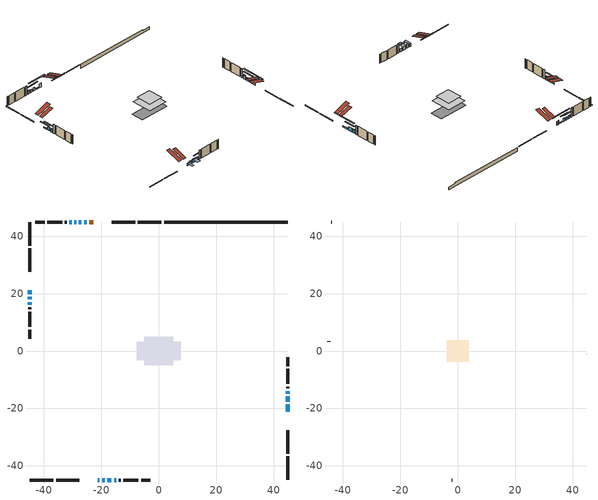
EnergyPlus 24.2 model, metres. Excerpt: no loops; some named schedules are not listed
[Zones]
conditioned space
 floor adiabatic (AdiabaticFloorConstruction): -5.04,-5.04 -5.04,5.04 5.04,5.04 5.04,-5.04 z3.17
 floor foundation (Slab1 construction): -7.61,-3.16 -7.61,3.16 7.61,3.16 7.61,-3.16 z-1.19
 wall outside (RimJoist1 construction): 0.95,44.96 -7.32,44.96 / -44.96,-44.96 -36.69,-44.96 / -44.96,44.96 -44.96,36.69 / 44.96,-44.96 44.96,-36.69 z0.73:1.03
 wall outside (RimJoist2 construction): -8.25,44.96 -16.32,44.96 / -35.76,-44.96 -27.69,-44.96 / -44.96,35.76 -44.96,27.69 / 44.96,-35.76 44.96,-27.69 z0.73:1.03
 wall outside (AdiabaticWallConstruction 1): -22.76,44.96 -24.18,44.96 z0.73:2.76
 wall outside (AdiabaticWallConstruction): -21.25,-44.96 -20.66,-44.96 z0.73:2; -44.96,21.25 -44.96,19.83 z0.73:1.34; -44.96,18.9 -44.96,17.98 / 44.96,-17.65 44.96,-15.82 / 44.96,-14.89 44.96,-13.98 / -26.92,44.96 -27.84,44.96 / -15.54,-44.96 -14.83,-44.96 z0.73:2.51; -19.74,-44.96 -18.82,-44.96 / -44.96,17.06 -44.96,16.14 z0.73:2.36; 44.96,-21.25 44.96,-18.58 / -25.1,44.96 -26,44.96 z0.73:1.39; -28.77,44.96 -29.48,44.96 / -30.41,44.96 -31.12,44.96 z0.73:2.2; -17.89,-44.96 -16.47,-44.96 z0.73:2.54
 wall outside (Wall1 construction): -32.05,44.96 -32.71,44.96 / -13.9,-44.96 -13.24,-44.96 / -44.96,15.21 -44.96,14.55 / 44.96,-13.05 44.96,-12.38 z0.73:5.61
 wall outside (Wall2 construction): -33.64,44.96 -38.89,44.96 / -12.31,-44.96 -7.06,-44.96 / -44.96,13.62 -44.96,8.37 / 44.96,-11.45 44.96,-6.21 z0.73:5.61
 wall outside (Wall3 construction): -39.81,44.96 -42.98,44.96 / -6.13,-44.96 -2.97,-44.96 / -44.96,7.44 -44.96,4.28 / 44.96,-5.28 44.96,-2.12 z0.73:5.61
 wall foundation (FoundationWall1 construction): 1.88,44.96,-1.19 1.88,44.96,0.73 40.65,44.96,0.73 40.65,44.96,0.18 44.96,44.96,0.18 44.96,44.96,-1.19
 window (WindowConstruction 11): -21.25,-44.96 -20.67,-44.96 z0.73:2
 window (WindowConstruction 7): -44.96,21.25 -44.96,19.83 z0.73:1.34
 window (WindowConstruction 8): -44.96,18.9 -44.96,17.98 z0.73:2.51
 window (WindowConstruction 9): -19.74,-44.96 -18.82,-44.96 z0.73:2.35
 window (WindowConstruction 10): -44.96,17.05 -44.96,16.14 z0.73:2.35
 window (WindowConstruction 12): 44.96,-21.25 44.96,-18.58 z0.73:1.39
 window (WindowConstruction 13): -25.11,44.96 -26,44.96 z0.73:1.39
 window (WindowConstruction): 44.96,-17.65 44.96,-15.82 z0.73:2.51
 window (WindowConstruction 1): 44.96,-14.89 44.96,-13.98 z0.73:2.51
 window (WindowConstruction 2): -26.93,44.96 -27.84,44.96 z0.73:2.51
 window (WindowConstruction 3): -28.77,44.96 -29.48,44.96 z0.73:2.2
 window (WindowConstruction 4): -30.41,44.96 -31.12,44.96 z0.73:2.2
 window (WindowConstruction 5): -17.89,-44.96 -16.47,-44.96 z0.73:2.53
 window (WindowConstruction 6): -15.54,-44.96 -14.83,-44.96 z0.73:2.51
 door (Door): -22.76,44.96 -24.18,44.96 z0.73:2.76
 ceiling adiabatic (AdiabaticFloorConstruction): 5.04,-5.04 5.04,5.04 -5.04,5.04 -5.04,-5.04 z3.17
 roof outside (Roof2 construction): -21.83,44.96,5.61 -21.83,38.54,7.75 -20.14,38.54,7.75 -20.14,44.96,5.61; -22.18,-44.96,5.61 -22.18,-38.54,7.75 -23.87,-38.54,7.75 -23.87,-44.96,5.61; -44.96,22.18,5.61 -38.54,22.18,7.75 -38.54,23.87,7.75 -44.96,23.87,5.61; 44.96,-22.18,5.61 38.54,-22.18,7.75 38.54,-23.87,7.75 44.96,-23.87,5.61
attic - vented
 floor to conditioned space (Floor1 construction Reversed): -3.81,-3.81 -3.81,3.81 3.81,3.81 3.81,-3.81 z5.61
 wall outside (Wall4 construction): -43.91,44.96 -44.03,44.96 / -2.04,-44.96 -1.92,-44.96 / -44.96,3.35 -44.96,3.23 / 44.96,-1.19 44.96,-1.07 z0.73:5.61
 roof outside (Roof1 construction): -19.21,44.96,5.61 -19.21,37.53,8.08 -17.25,37.53,8.08 -17.25,44.96,5.61; -24.8,-44.96,5.61 -24.8,-37.53,8.08 -26.76,-37.53,8.08 -26.76,-44.96,5.61; -44.96,24.8,5.61 -37.53,24.8,8.08 -37.53,26.76,8.08 -44.96,26.76,5.61; 44.96,-24.8,5.61 37.53,-24.8,8.08 37.53,-26.76,8.08 44.96,-26.76,5.61
shading: -20.46,-44.96 -21.45,-44.96 -21.45,-48.11 -20.46,-48.11 z2.2; -44.96,17.89 -44.96,23.19 -45.37,23.19 -45.37,17.89 z3.28; -44.96,16.05 -44.96,20.84 -45.37,20.84 -45.37,16.05 z4.45; -18.62,-44.96 -19.94,-44.96 -19.94,-45.37 -18.62,-45.37 z2.56; -44.96,15.94 -44.96,17.26 -45.37,17.26 -45.37,15.94 z2.56; 44.96,-13.9 44.96,-25.93 45.37,-25.93 45.37,-13.9 z6.07; -30.68,44.96 -20.43,44.96 -20.43,45.37 -30.68,45.37 z6.07; 44.96,-13.88 44.96,-19.59 45.37,-19.59 45.37,-13.88 z4.45; 44.96,-13.78 44.96,-15.09 45.37,-15.09 45.37,-13.78 z2.71; -29.78,44.96 -24.99,44.96 -24.99,45.37 -29.78,45.37 z4.45; -31.42,44.96 -26.83,44.96 -26.83,45.37 -31.42,45.37 z4.14; -31.32,44.96 -30.21,44.96 -30.21,45.37 -31.32,45.37 z2.4; -16.27,-44.96 -18.09,-44.96 -18.09,-48.11 -16.27,-48.11 z2.74; -12.89,-44.96 -17.48,-44.96 -17.48,-45.37 -12.89,-45.37 z4.45
[Building]
Building 1: Terrain=Suburbs
[Site:Location]
London AP_ON: Latitude {deg}=43.03; Longitude {deg}=-81.15; Time Zone {hr}=-5; Elevation {m}=278; Keep Site Location Information=Yes
[Site:GroundTemperature:Shallow]
3.98693, 1.93205, 1.76749, 2.74264, 6.6573, 10.5537, 13.9317, 16.0716, 16.2534, 14.513, 11.2211, 7.44421
[Site:WaterMainsTemperature]
Calculation Method=Schedule; Temperature Schedule=mains temperature schedule
[Material] Roughness=Rough; Thermal Absorptance=0.9
Name | Thickness {m} | Conductivity {W/m-K} | Density {kg/m3} | Specific Heat {J/kg-K} | Solar Absorptance | Visible Absorptance
asphalt or fiberglass shingles | 0.00635 | 0.162714 | 1121.4 | 1465.45 | 0.4 | 0.4
ceiling stud and cavity | 0.0889 | 1.62859 | 20.9862 | 1087.66 | 0.7 | 0.7
concrete 4.0 in. | 0.1016 | 1.803125 | 2242.8 | 837.4 | 0.7 | 0.7
concrete 8.0 in. | 0.2032 | 1.803125 | 2242.8 | 837.4 | 0.7 | 0.7
door material | 0.04445 | 0.188738 | 512.64 | 1214.23 | 0.7 | 0.7
floor covering | 0.0127 | 0.0433444 | 54.468 | 1339.84 | 0.6 | 0.6
floor rigid ins; wall rigid ins | 0.512978 | 0.029427 | 32.04 | 1214.23 | 0.7 | 0.7
floor stud and cavity | 0.1397 | 1.75129 | 37.0049 | 1207.88 | 0.7 | 0.7
furniture material conditioned space 1 | 0.1524 | 0.115458 | 640.8 | 1214.23 | 0.6 | 0.6
gypsum board | 0.0127 | 0.160291 | 801 | 837.4 | 0.6 | 0.6
gypsum board 1 | 0.00254 | 0.160291 | 801 | 837.4 | 0.6 | 0.6
osb sheathing 0.5 in. | 0.0127 | 0.115458 | 512.64 | 1214.23 | 0.7 | 0.7
osb sheathing 0.75 in. | 0.01905 | 0.115458 | 512.64 | 1214.23 | 0.7 | 0.7
rim joist stud and cavity | 0.0508 | 0.177588 | 50.32683 | 1063.81 | 0.6 | 0.6
rim joist stud and cavity 1 | 0.0508 | 0.107068 | 50.32683 | 1063.81 | 0.6 | 0.6
roof stud and cavity | 0.0889 | 1.36387 | 78.34581 | 1123.46 | 0.7 | 0.7
wall stud and cavity | 0.1397 | 0.445742 | 139.0536 | 1170.24 | 0.7 | 0.7
wall stud and cavity 1 | 0.1397 | 0.450807 | 139.0536 | 1170.24 | 0.7 | 0.7
wall stud and cavity 2 | 0.1397 | 0.443252 | 139.0536 | 1170.24 | 0.7 | 0.7
wall stud and cavity 3 | 0.0889 | 6.1454 | 50.32683 | 1063.81 | 0.6 | 0.6
wall stud and cavity 4 | 0.0889 | 0.380278 | 52.3479 | 1209.89 | 0.7 | 0.7
wall stud and cavity 5 | 0.0889 | 0.391764 | 83.0341 | 1211.67 | 0.7 | 0.7
wood siding | 0.0254 | 0.102417 | 544.68 | 1172.36 | 0.74 | 0.74
wood siding 1 | 0.00254 | 0.102417 | 544.68 | 1172.36 | 0.74 | 0.74
wood siding 2; wood siding 3; wood siding 4 | 0.0254 | 0.102417 | 544.68 | 1172.36 | 0.7 | 0.7
[WindowMaterial:SimpleGlazingSystem]
Name | U-Factor {W/m2-K} | Solar Heat Gain Coefficient
WindowMaterial | 3.28416 | 0.58
WindowMaterial 1 | 3.27848 | 0.53
WindowMaterial 2 | 5.88184 | 0.78
WindowMaterial 3 | 3.27961 | 0.55
WindowMaterial 4 | 5.49119 | 0.71
WindowMaterial 5 | 2.97414 | 0.57
WindowMaterial 6 | 5.44009 | 0.7
WindowMaterial 7 | 5.40489 | 0.69
[Construction]
AdiabaticFloorConstruction: floor stud and cavity, floor rigid ins, osb sheathing 0.75 in., floor covering
AdiabaticWallConstruction: wood siding 3, wall rigid ins, wall stud and cavity 4, gypsum board
AdiabaticWallConstruction 1: wood siding 4, wall rigid ins, wall stud and cavity 4, gypsum board
Door: door material
Floor1 construction Reversed: gypsum board 1, ceiling stud and cavity
FoundationWall1 construction: concrete 8.0 in.
furniture construction conditioned space 1: furniture material conditioned space 1
PartitionWallConstruction: gypsum board, wall stud and cavity 5, gypsum board
RimJoist1 construction: wood siding 2, rim joist stud and cavity
RimJoist2 construction: wood siding 2, rim joist stud and cavity 1
Roof1 construction: asphalt or fiberglass shingles
Roof2 construction: asphalt or fiberglass shingles, osb sheathing 0.5 in., roof stud and cavity, gypsum board
Slab1 construction: concrete 4.0 in.
Wall1 construction: wood siding, osb sheathing 0.5 in., wall stud and cavity, gypsum board
Wall2 construction: wood siding, osb sheathing 0.5 in., wall stud and cavity 1, gypsum board
Wall3 construction: wood siding, osb sheathing 0.5 in., wall stud and cavity 2, gypsum board
Wall4 construction: wood siding 1, wall stud and cavity 3
WindowConstruction; WindowConstruction 1; WindowConstruction 2; WindowConstruction 8: WindowMaterial
WindowConstruction 10; WindowConstruction 9: WindowMaterial 5
WindowConstruction 11: WindowMaterial 6
WindowConstruction 12; WindowConstruction 13: WindowMaterial 7
WindowConstruction 3; WindowConstruction 4: WindowMaterial 1
WindowConstruction 5: WindowMaterial 2
WindowConstruction 6: WindowMaterial 3
WindowConstruction 7: WindowMaterial 4
[Zone] Multiplier=1; Part of Total Floor Area=Yes
Name | Volume {m3}
attic - vented | 23.3949
conditioned space | 638.5
[Space]
Name | Zone | Volume {m3}
attic - vented 1 | attic - vented | 23.3949
conditioned space 1 | conditioned space | 638.5
[ZoneInfiltration:EffectiveLeakageArea]
infil attic - vented 1: Zone or Space=attic - vented 1; Schedule=Always On Discrete; Effective Air Leakage Area {cm2}=2539.2; Stack Coefficient=0.000511345; Wind Coefficient=1.52784e-05
[ZoneMixing]
whole house fan mix: Zone or Space=attic - vented; Schedule=Always On Continuous; Design Flow Rate Calculation Method=Flow/Zone; Design Flow Rate {m3/s}=0; Source Zone or Space=conditioned space
[SurfaceProperty:ExposedFoundationPerimeter]
Slab1: Exposed Perimeter Calculation Method=TotalExposedPerimeter; Total Exposed Perimeter {m}=43.08
[InternalMass] Zone or ZoneList=conditioned space; Space or SpaceList=conditioned space 1
Name | Construction | Surface Area {m2}
furniture mass conditioned space 1 | furniture construction conditioned space 1 | 79.1601
partition wall mass | PartitionWallConstruction | 197.9
[Lights]
interior lighting: Zone or ZoneList or Space or SpaceList=conditioned space 1; Schedule=interior lighting schedule; Design Level Calculation Method=LightingLevel; Lighting Level {W}=343.2; Return Air Fraction=0; Fraction Radiant=0.6; Fraction Visible=0.2; Fraction Replaceable=1
[People]
occupants: Zone or ZoneList or Space or SpaceList=conditioned space 1; Number of People Schedule=occupants schedule; Number of People Calculation Method=People; Number of People=3; Fraction Radiant=0.314171; Sensible Heat Fraction=0.56303; Activity Level Schedule=occupants activity schedule; Carbon Dioxide Generation Rate {m3/s-W}=0; Enable ASHRAE 55 Comfort Warnings=No; Mean Radiant Temperature Calculation Type=EnclosureAveraged
[ElectricEquipment] Zone or ZoneList or Space or SpaceList=conditioned space 1; Design Level Calculation Method=EquipmentLevel
Name | Schedule | Design Level {W} | Fraction Latent | Fraction Radiant | Fraction Lost
clothes dryer | clothes dryer schedule | 140.772 | 0.015 | 0.081 | 0.85
clothes washer | clothes washer schedule | 32.1985 | 0.03 | 0.162 | 0.7
cooking range | cooking range schedule | 215.147 | 0.08 | 0.432 | 0.2
dishwasher | dishwasher schedule | 66.8632 | 0.3 | 0.18 | 0.4
fridge | fridge schedule | 72.9452 | 0 | 0.6 | 0
mech vent house fan | mech vent house fan schedule | 0 | 0 | 0 | 1
mech vent house fan cfis | mech vent house fan cfis schedule | 0 | 0 | 0 | 0
misc plug loads | misc plug loads schedule | 494.7 | 0.045 | 0.513 | 0.1
whole house fan | Always On Discrete | 0 | 0 | 0 | 1
[OtherEquipment] Zone or ZoneList or Space or SpaceList=conditioned space 1; Design Level Calculation Method=EquipmentLevel
Name | Fuel Type | Schedule | Design Level {W} | Fraction Latent | Fraction Radiant | Fraction Lost
clothes dryer 1 | Electricity | clothes dryer schedule | 0 | 0.015 | 0.081 | 0.85
cooking range 1 | Electricity | cooking range schedule | 0 | 0.08 | 0.432 | 0.2
general water use latent | None | general water use schedule | 62.594 | 1 | 0 | 0
general water use sensible | None | general water use schedule | -61.6891 | 0 | 0.6 | 0
mech vent house fan latent load | None | Always On Discrete | 0 | 1 | 0 | 0
mech vent house fan sensible load | None | Always On Discrete | 0 | 0 | 0 | 0
water heater energy adjustment1 | Electricity | Always On Discrete | 0.01 | 0 | 0 | 1
[ZoneInfiltration:DesignFlowRate] Zone or ZoneList or Space or SpaceList=conditioned space 1; Schedule=Always On Discrete; Design Flow Rate Calculation Method=Flow/Zone; Design Flow Rate {m3/s}=0
infil flow; natural vent flow; whole house fan flow
[Foundation:Kiva]
Foundation Kiva 1: Initial Indoor Air Temperature {C}=18; Wall Height Above Grade {m}=0.729996; Wall Depth Below Slab {m}=0.2032
[Foundation:Kiva:Settings]
Soil Conductivity {W/m-K}=0.849921; Soil Density {kg/m3}=1842.3; Soil Specific Heat {J/kg-K}=418.7; Ground Solar Absorptivity=0.9; Ground Thermal Absorptivity=0.9; Ground Surface Roughness {m}=0.03; Far-Field Width {m}=40; Deep-Ground Boundary Condition=ZeroFlux; Deep-Ground Depth {m}=40; Minimum Cell Dimension {m}=0.2; Maximum Cell Growth Coefficient=3; Simulation Timestep=Timestep
[Exterior:Lights]
exterior lighting: Schedule=exterior lighting schedule; Design Level {W}=75.6
[Schedule:Constant]
Name | Hourly Value
Always On Continuous; mech vent house fan schedule; mech vent house fan cfis schedule; Always On Discrete | 1
occupants activity schedule | 117.228
fridge schedule | 0
[Schedule:Week:Daily]
interior lighting schedule Week Rule - Jan1-Jan27: interior lighting schedule day, interior lighting schedule day, interior lighting schedule day, interior lighting schedule day, interior lighting schedule day, interior lighting schedule day, interior lighting schedule day, interior lighting schedule default day, interior lighting schedule default day, interior lighting schedule default day, interior lighting schedule default day, interior lighting schedule default day
interior lighting schedule Week Rule - Jan28-Feb3: interior lighting schedule day, interior lighting schedule day, interior lighting schedule day, interior lighting schedule day, interior lighting schedule day 1, interior lighting schedule day 1, interior lighting schedule day 1, interior lighting schedule default day, interior lighting schedule default day, interior lighting schedule default day, interior lighting schedule default day, interior lighting schedule default day
interior lighting schedule Week Rule - Feb4-Feb24: interior lighting schedule day 1, interior lighting schedule day 1, interior lighting schedule day 1, interior lighting schedule day 1, interior lighting schedule day 1, interior lighting schedule day 1, interior lighting schedule day 1, interior lighting schedule default day, interior lighting schedule default day, interior lighting schedule default day, interior lighting schedule default day, interior lighting schedule default day
interior lighting schedule Week Rule - Feb25-Mar3: interior lighting schedule day 1, interior lighting schedule day 1, interior lighting schedule day 1, interior lighting schedule day 1, interior lighting schedule day 2, interior lighting schedule day 2, interior lighting schedule day 2, interior lighting schedule default day, interior lighting schedule default day, interior lighting schedule default day, interior lighting schedule default day, interior lighting schedule default day
interior lighting schedule Week Rule - Mar4-Mar31: interior lighting schedule day 2, interior lighting schedule day 2, interior lighting schedule day 2, interior lighting schedule day 2, interior lighting schedule day 2, interior lighting schedule day 2, interior lighting schedule day 2, interior lighting schedule default day, interior lighting schedule default day, interior lighting schedule default day, interior lighting schedule default day, interior lighting schedule default day
interior lighting schedule Week Rule - Apr1-Apr28: interior lighting schedule day 3, interior lighting schedule day 3, interior lighting schedule day 3, interior lighting schedule day 3, interior lighting schedule day 3, interior lighting schedule day 3, interior lighting schedule day 3, interior lighting schedule default day, interior lighting schedule default day, interior lighting schedule default day, interior lighting schedule default day, interior lighting schedule default day
interior lighting schedule Week Rule - Apr29-May5: interior lighting schedule day 3, interior lighting schedule day 3, interior lighting schedule day 4, interior lighting schedule day 4, interior lighting schedule day 4, interior lighting schedule day 4, interior lighting schedule day 4, interior lighting schedule default day, interior lighting schedule default day, interior lighting schedule default day, interior lighting schedule default day, interior lighting schedule default day
interior lighting schedule Week Rule - May6-May26: interior lighting schedule day 4, interior lighting schedule day 4, interior lighting schedule day 4, interior lighting schedule day 4, interior lighting schedule day 4, interior lighting schedule day 4, interior lighting schedule day 4, interior lighting schedule default day, interior lighting schedule default day, interior lighting schedule default day, interior lighting schedule default day, interior lighting schedule default day
interior lighting schedule Week Rule - May27-Jun2: interior lighting schedule day 4, interior lighting schedule day 4, interior lighting schedule day 4, interior lighting schedule day 4, interior lighting schedule day 4, interior lighting schedule day 5, interior lighting schedule day 5, interior lighting schedule default day, interior lighting schedule default day, interior lighting schedule default day, interior lighting schedule default day, interior lighting schedule default day
interior lighting schedule Week Rule - Jun3-Jun30: interior lighting schedule day 5, interior lighting schedule day 5, interior lighting schedule day 5, interior lighting schedule day 5, interior lighting schedule day 5, interior lighting schedule day 5, interior lighting schedule day 5, interior lighting schedule default day, interior lighting schedule default day, interior lighting schedule default day, interior lighting schedule default day, interior lighting schedule default day
interior lighting schedule Week Rule - Jul1-Jul28: interior lighting schedule day 6, interior lighting schedule day 6, interior lighting schedule day 6, interior lighting schedule day 6, interior lighting schedule day 6, interior lighting schedule day 6, interior lighting schedule day 6, interior lighting schedule default day, interior lighting schedule default day, interior lighting schedule default day, interior lighting schedule default day, interior lighting schedule default day
interior lighting schedule Week Rule - Jul29-Aug4: interior lighting schedule day 6, interior lighting schedule day 6, interior lighting schedule day 6, interior lighting schedule day 7, interior lighting schedule day 7, interior lighting schedule day 7, interior lighting schedule day 7, interior lighting schedule default day, interior lighting schedule default day, interior lighting schedule default day, interior lighting schedule default day, interior lighting schedule default day
interior lighting schedule Week Rule - Aug5-Aug25: interior lighting schedule day 7, interior lighting schedule day 7, interior lighting schedule day 7, interior lighting schedule day 7, interior lighting schedule day 7, interior lighting schedule day 7, interior lighting schedule day 7, interior lighting schedule default day, interior lighting schedule default day, interior lighting schedule default day, interior lighting schedule default day, interior lighting schedule default day
interior lighting schedule Week Rule - Aug26-Sep1: interior lighting schedule day 7, interior lighting schedule day 7, interior lighting schedule day 7, interior lighting schedule day 7, interior lighting schedule day 7, interior lighting schedule day 7, interior lighting schedule day 8, interior lighting schedule default day, interior lighting schedule default day, interior lighting schedule default day, interior lighting schedule default day, interior lighting schedule default day
interior lighting schedule Week Rule - Sep2-Sep29: interior lighting schedule day 8, interior lighting schedule day 8, interior lighting schedule day 8, interior lighting schedule day 8, interior lighting schedule day 8, interior lighting schedule day 8, interior lighting schedule day 8, interior lighting schedule default day, interior lighting schedule default day, interior lighting schedule default day, interior lighting schedule default day, interior lighting schedule default day
interior lighting schedule Week Rule - Sep30-Oct6: interior lighting schedule day 8, interior lighting schedule day 9, interior lighting schedule day 9, interior lighting schedule day 9, interior lighting schedule day 9, interior lighting schedule day 9, interior lighting schedule day 9, interior lighting schedule default day, interior lighting schedule default day, interior lighting schedule default day, interior lighting schedule default day, interior lighting schedule default day
interior lighting schedule Week Rule - Oct7-Oct27: interior lighting schedule day 9, interior lighting schedule day 9, interior lighting schedule day 9, interior lighting schedule day 9, interior lighting schedule day 9, interior lighting schedule day 9, interior lighting schedule day 9, interior lighting schedule default day, interior lighting schedule default day, interior lighting schedule default day, interior lighting schedule default day, interior lighting schedule default day
interior lighting schedule Week Rule - Oct28-Nov3: interior lighting schedule day 9, interior lighting schedule day 9, interior lighting schedule day 9, interior lighting schedule day 9, interior lighting schedule day 10, interior lighting schedule day 10, interior lighting schedule day 10, interior lighting schedule default day, interior lighting schedule default day, interior lighting schedule default day, interior lighting schedule default day, interior lighting schedule default day
interior lighting schedule Week Rule - Nov4-Nov24: interior lighting schedule day 10, interior lighting schedule day 10, interior lighting schedule day 10, interior lighting schedule day 10, interior lighting schedule day 10, interior lighting schedule day 10, interior lighting schedule day 10, interior lighting schedule default day, interior lighting schedule default day, interior lighting schedule default day, interior lighting schedule default day, interior lighting schedule default day
interior lighting schedule Week Rule - Nov25-Dec1: interior lighting schedule day 10, interior lighting schedule day 10, interior lighting schedule day 10, interior lighting schedule day 10, interior lighting schedule day 10, interior lighting schedule day 10, interior lighting schedule day 11, interior lighting schedule default day, interior lighting schedule default day, interior lighting schedule default day, interior lighting schedule default day, interior lighting schedule default day
interior lighting schedule Week Rule - Dec2-Dec31: interior lighting schedule day 11, interior lighting schedule day 11, interior lighting schedule day 11, interior lighting schedule day 11, interior lighting schedule day 11, interior lighting schedule day 11, interior lighting schedule day 11, interior lighting schedule default day, interior lighting schedule default day, interior lighting schedule default day, interior lighting schedule default day, interior lighting schedule default day
occupants schedule Week Rule - Jan1-Dec31: occupants schedule day, occupants schedule day, occupants schedule day, occupants schedule day, occupants schedule day, occupants schedule day, occupants schedule day, occupants schedule default day, occupants schedule default day, occupants schedule default day, occupants schedule default day, occupants schedule default day
clothes dryer schedule Week Rule - Jan1-Dec31: clothes dryer schedule day, clothes dryer schedule day, clothes dryer schedule day, clothes dryer schedule day, clothes dryer schedule day, clothes dryer schedule day, clothes dryer schedule day, clothes dryer schedule default day, clothes dryer schedule default day, clothes dryer schedule default day, clothes dryer schedule default day, clothes dryer schedule default day
clothes washer schedule Week Rule - Jan1-Dec31: clothes washer schedule day, clothes washer schedule day, clothes washer schedule day, clothes washer schedule day, clothes washer schedule day, clothes washer schedule day, clothes washer schedule day, clothes washer schedule default day, clothes washer schedule default day, clothes washer schedule default day, clothes washer schedule default day, clothes washer schedule default day
cooking range schedule Week Rule - Jan1-Dec31: cooking range schedule day, cooking range schedule day, cooking range schedule day, cooking range schedule day, cooking range schedule day, cooking range schedule day, cooking range schedule day, cooking range schedule default day, cooking range schedule default day, cooking range schedule default day, cooking range schedule default day, cooking range schedule default day
dishwasher schedule Week Rule - Jan1-Dec31: dishwasher schedule day, dishwasher schedule day, dishwasher schedule day, dishwasher schedule day, dishwasher schedule day, dishwasher schedule day, dishwasher schedule day, dishwasher schedule default day, dishwasher schedule default day, dishwasher schedule default day, dishwasher schedule default day, dishwasher schedule default day
misc plug loads schedule Week Rule - Jan1-Dec31: misc plug loads schedule day, misc plug loads schedule day, misc plug loads schedule day, misc plug loads schedule day, misc plug loads schedule day, misc plug loads schedule day, misc plug loads schedule day, misc plug loads schedule default day, misc plug loads schedule default day, misc plug loads schedule default day, misc plug loads schedule default day, misc plug loads schedule default day
general water use schedule Week Rule - Jan1-Dec31: general water use schedule day, general water use schedule day, general water use schedule day, general water use schedule day, general water use schedule day, general water use schedule day, general water use schedule day, general water use schedule default day, general water use schedule default day, general water use schedule default day, general water use schedule default day, general water use schedule default day
exterior lighting schedule Week Rule - Jan1-Jan27: exterior lighting schedule day, exterior lighting schedule day, exterior lighting schedule day, exterior lighting schedule day, exterior lighting schedule day, exterior lighting schedule day, exterior lighting schedule day, exterior lighting schedule default day, exterior lighting schedule default day, exterior lighting schedule default day, exterior lighting schedule default day, exterior lighting schedule default day
exterior lighting schedule Week Rule - Jan28-Feb3: exterior lighting schedule day, exterior lighting schedule day, exterior lighting schedule day, exterior lighting schedule day, exterior lighting schedule day 1, exterior lighting schedule day 1, exterior lighting schedule day 1, exterior lighting schedule default day, exterior lighting schedule default day, exterior lighting schedule default day, exterior lighting schedule default day, exterior lighting schedule default day
exterior lighting schedule Week Rule - Feb4-Feb24: exterior lighting schedule day 1, exterior lighting schedule day 1, exterior lighting schedule day 1, exterior lighting schedule day 1, exterior lighting schedule day 1, exterior lighting schedule day 1, exterior lighting schedule day 1, exterior lighting schedule default day, exterior lighting schedule default day, exterior lighting schedule default day, exterior lighting schedule default day, exterior lighting schedule default day
exterior lighting schedule Week Rule - Feb25-Mar3: exterior lighting schedule day 1, exterior lighting schedule day 1, exterior lighting schedule day 1, exterior lighting schedule day 1, exterior lighting schedule day 2, exterior lighting schedule day 2, exterior lighting schedule day 2, exterior lighting schedule default day, exterior lighting schedule default day, exterior lighting schedule default day, exterior lighting schedule default day, exterior lighting schedule default day
exterior lighting schedule Week Rule - Mar4-Mar31: exterior lighting schedule day 2, exterior lighting schedule day 2, exterior lighting schedule day 2, exterior lighting schedule day 2, exterior lighting schedule day 2, exterior lighting schedule day 2, exterior lighting schedule day 2, exterior lighting schedule default day, exterior lighting schedule default day, exterior lighting schedule default day, exterior lighting schedule default day, exterior lighting schedule default day
exterior lighting schedule Week Rule - Apr1-Apr28: exterior lighting schedule day 3, exterior lighting schedule day 3, exterior lighting schedule day 3, exterior lighting schedule day 3, exterior lighting schedule day 3, exterior lighting schedule day 3, exterior lighting schedule day 3, exterior lighting schedule default day, exterior lighting schedule default day, exterior lighting schedule default day, exterior lighting schedule default day, exterior lighting schedule default day
exterior lighting schedule Week Rule - Apr29-May5: exterior lighting schedule day 3, exterior lighting schedule day 3, exterior lighting schedule day 4, exterior lighting schedule day 4, exterior lighting schedule day 4, exterior lighting schedule day 4, exterior lighting schedule day 4, exterior lighting schedule default day, exterior lighting schedule default day, exterior lighting schedule default day, exterior lighting schedule default day, exterior lighting schedule default day
exterior lighting schedule Week Rule - May6-May26: exterior lighting schedule day 4, exterior lighting schedule day 4, exterior lighting schedule day 4, exterior lighting schedule day 4, exterior lighting schedule day 4, exterior lighting schedule day 4, exterior lighting schedule day 4, exterior lighting schedule default day, exterior lighting schedule default day, exterior lighting schedule default day, exterior lighting schedule default day, exterior lighting schedule default day
exterior lighting schedule Week Rule - May27-Jun2: exterior lighting schedule day 4, exterior lighting schedule day 4, exterior lighting schedule day 4, exterior lighting schedule day 4, exterior lighting schedule day 4, exterior lighting schedule day 5, exterior lighting schedule day 5, exterior lighting schedule default day, exterior lighting schedule default day, exterior lighting schedule default day, exterior lighting schedule default day, exterior lighting schedule default day
exterior lighting schedule Week Rule - Jun3-Jun30: exterior lighting schedule day 5, exterior lighting schedule day 5, exterior lighting schedule day 5, exterior lighting schedule day 5, exterior lighting schedule day 5, exterior lighting schedule day 5, exterior lighting schedule day 5, exterior lighting schedule default day, exterior lighting schedule default day, exterior lighting schedule default day, exterior lighting schedule default day, exterior lighting schedule default day
exterior lighting schedule Week Rule - Jul1-Jul28: exterior lighting schedule day 6, exterior lighting schedule day 6, exterior lighting schedule day 6, exterior lighting schedule day 6, exterior lighting schedule day 6, exterior lighting schedule day 6, exterior lighting schedule day 6, exterior lighting schedule default day, exterior lighting schedule default day, exterior lighting schedule default day, exterior lighting schedule default day, exterior lighting schedule default day
exterior lighting schedule Week Rule - Jul29-Aug4: exterior lighting schedule day 6, exterior lighting schedule day 6, exterior lighting schedule day 6, exterior lighting schedule day 7, exterior lighting schedule day 7, exterior lighting schedule day 7, exterior lighting schedule day 7, exterior lighting schedule default day, exterior lighting schedule default day, exterior lighting schedule default day, exterior lighting schedule default day, exterior lighting schedule default day
exterior lighting schedule Week Rule - Aug5-Aug25: exterior lighting schedule day 7, exterior lighting schedule day 7, exterior lighting schedule day 7, exterior lighting schedule day 7, exterior lighting schedule day 7, exterior lighting schedule day 7, exterior lighting schedule day 7, exterior lighting schedule default day, exterior lighting schedule default day, exterior lighting schedule default day, exterior lighting schedule default day, exterior lighting schedule default day
exterior lighting schedule Week Rule - Aug26-Sep1: exterior lighting schedule day 7, exterior lighting schedule day 7, exterior lighting schedule day 7, exterior lighting schedule day 7, exterior lighting schedule day 7, exterior lighting schedule day 7, exterior lighting schedule day 8, exterior lighting schedule default day, exterior lighting schedule default day, exterior lighting schedule default day, exterior lighting schedule default day, exterior lighting schedule default day
exterior lighting schedule Week Rule - Sep2-Sep29: exterior lighting schedule day 8, exterior lighting schedule day 8, exterior lighting schedule day 8, exterior lighting schedule day 8, exterior lighting schedule day 8, exterior lighting schedule day 8, exterior lighting schedule day 8, exterior lighting schedule default day, exterior lighting schedule default day, exterior lighting schedule default day, exterior lighting schedule default day, exterior lighting schedule default day
exterior lighting schedule Week Rule - Sep30-Oct6: exterior lighting schedule day 8, exterior lighting schedule day 9, exterior lighting schedule day 9, exterior lighting schedule day 9, exterior lighting schedule day 9, exterior lighting schedule day 9, exterior lighting schedule day 9, exterior lighting schedule default day, exterior lighting schedule default day, exterior lighting schedule default day, exterior lighting schedule default day, exterior lighting schedule default day
exterior lighting schedule Week Rule - Oct7-Oct27: exterior lighting schedule day 9, exterior lighting schedule day 9, exterior lighting schedule day 9, exterior lighting schedule day 9, exterior lighting schedule day 9, exterior lighting schedule day 9, exterior lighting schedule day 9, exterior lighting schedule default day, exterior lighting schedule default day, exterior lighting schedule default day, exterior lighting schedule default day, exterior lighting schedule default day
exterior lighting schedule Week Rule - Oct28-Nov3: exterior lighting schedule day 9, exterior lighting schedule day 9, exterior lighting schedule day 9, exterior lighting schedule day 9, exterior lighting schedule day 10, exterior lighting schedule day 10, exterior lighting schedule day 10, exterior lighting schedule default day, exterior lighting schedule default day, exterior lighting schedule default day, exterior lighting schedule default day, exterior lighting schedule default day
exterior lighting schedule Week Rule - Nov4-Nov24: exterior lighting schedule day 10, exterior lighting schedule day 10, exterior lighting schedule day 10, exterior lighting schedule day 10, exterior lighting schedule day 10, exterior lighting schedule day 10, exterior lighting schedule day 10, exterior lighting schedule default day, exterior lighting schedule default day, exterior lighting schedule default day, exterior lighting schedule default day, exterior lighting schedule default day
[Schedule:Year]
interior lighting schedule: interior lighting schedule Week Rule - Jan1-Jan27, 1, 1, 1, 27, interior lighting schedule Week Rule - Jan28-Feb3, 1, 28, 2, 3, interior lighting schedule Week Rule - Feb4-Feb24, 2, 4, 2, 24, interior lighting schedule Week Rule - Feb25-Mar3, 2, 25, 3, 3, interior lighting schedule Week Rule - Mar4-Mar31, 3, 4, 3, 31, interior lighting schedule Week Rule - Apr1-Apr28, 4, 1, 4, 28, interior lighting schedule Week Rule - Apr29-May5, 4, 29, 5, 5, interior lighting schedule Week Rule - May6-May26, 5, 6, 5, 26, interior lighting schedule Week Rule - May27-Jun2, 5, 27, 6, 2, interior lighting schedule Week Rule - Jun3-Jun30, 6, 3, 6, 30, interior lighting schedule Week Rule - Jul1-Jul28, 7, 1, 7, 28, interior lighting schedule Week Rule - Jul29-Aug4, 7, 29, 8, 4, interior lighting schedule Week Rule - Aug5-Aug25, 8, 5, 8, 25, interior lighting schedule Week Rule - Aug26-Sep1, 8, 26, 9, 1, interior lighting schedule Week Rule - Sep2-Sep29, 9, 2, 9, 29, interior lighting schedule Week Rule - Sep30-Oct6, 9, 30, 10, 6, interior lighting schedule Week Rule - Oct7-Oct27, 10, 7, 10, 27, interior lighting schedule Week Rule - Oct28-Nov3, 10, 28, 11, 3, interior lighting schedule Week Rule - Nov4-Nov24, 11, 4, 11, 24, interior lighting schedule Week Rule - Nov25-Dec1, 11, 25, 12, 1, interior lighting schedule Week Rule - Dec2-Dec31, 12, 2, 12, 31
occupants schedule: occupants schedule Week Rule - Jan1-Dec31, 1, 1, 12, 31
clothes dryer schedule: clothes dryer schedule Week Rule - Jan1-Dec31, 1, 1, 12, 31
clothes washer schedule: clothes washer schedule Week Rule - Jan1-Dec31, 1, 1, 12, 31
cooking range schedule: cooking range schedule Week Rule - Jan1-Dec31, 1, 1, 12, 31
dishwasher schedule: dishwasher schedule Week Rule - Jan1-Dec31, 1, 1, 12, 31
misc plug loads schedule: misc plug loads schedule Week Rule - Jan1-Dec31, 1, 1, 12, 31
general water use schedule: general water use schedule Week Rule - Jan1-Dec31, 1, 1, 12, 31
exterior lighting schedule: exterior lighting schedule Week Rule - Jan1-Jan27, 1, 1, 1, 27, exterior lighting schedule Week Rule - Jan28-Feb3, 1, 28, 2, 3, exterior lighting schedule Week Rule - Feb4-Feb24, 2, 4, 2, 24, exterior lighting schedule Week Rule - Feb25-Mar3, 2, 25, 3, 3, exterior lighting schedule Week Rule - Mar4-Mar31, 3, 4, 3, 31, exterior lighting schedule Week Rule - Apr1-Apr28, 4, 1, 4, 28, exterior lighting schedule Week Rule - Apr29-May5, 4, 29, 5, 5, exterior lighting schedule Week Rule - May6-May26, 5, 6, 5, 26, exterior lighting schedule Week Rule - May27-Jun2, 5, 27, 6, 2, exterior lighting schedule Week Rule - Jun3-Jun30, 6, 3, 6, 30, exterior lighting schedule Week Rule - Jul1-Jul28, 7, 1, 7, 28, exterior lighting schedule Week Rule - Jul29-Aug4, 7, 29, 8, 4, exterior lighting schedule Week Rule - Aug5-Aug25, 8, 5, 8, 25, exterior lighting schedule Week Rule - Aug26-Sep1, 8, 26, 9, 1, exterior lighting schedule Week Rule - Sep2-Sep29, 9, 2, 9, 29, exterior lighting schedule Week Rule - Sep30-Oct6, 9, 30, 10, 6, exterior lighting schedule Week Rule - Oct7-Oct27, 10, 7, 10, 27, exterior lighting schedule Week Rule - Oct28-Nov3, 10, 28, 11, 3, exterior lighting schedule Week Rule - Nov4-Nov24, 11, 4, 11, 24, exterior lighting schedule Week Rule - Nov25-Dec1, 11, 25, 12, 1, exterior lighting schedule Week Rule - Dec2-Dec31, 12, 2, 12, 31
[Schedule:Compact]
mains temperature schedule: Through: 01/01, For: AllDays, Until: 24:00, 7.96722, Through: 01/02, For: AllDays, Until: 24:00, 7.89722, Through: 01/03, For: AllDays, Until: 24:00, 7.82778, Through: 01/04, For: AllDays, Until: 24:00, 7.76, Through: 01/05, For: AllDays, Until: 24:00, 7.69333, Through: 01/06, For: AllDays, Until: 24:00, 7.62778, Through: 01/07, For: AllDays, Until: 24:00, 7.56389, Through: 01/08, For: AllDays, Until: 24:00, 7.50167, Through: 01/09, For: AllDays, Until: 24:00, 7.44056, Through: 01/10, For: AllDays, Until: 24:00, 7.38056, Through: 01/11, For: AllDays, Until: 24:00, 7.32222, Through: 01/12, For: AllDays, Until: 24:00, 7.26556, Through: 01/13, For: AllDays, Until: 24:00, 7.21, Through: 01/14, For: AllDays, Until: 24:00, 7.15556, Through: 01/15, For: AllDays, Until: 24:00, 7.10333, Through: 01/16, For: AllDays, Until: 24:00, 7.05222, Through: 01/17, For: AllDays, Until: 24:00, 7.00278, Through: 01/18, For: AllDays, Until: 24:00, 6.955, Through: 01/19, For: AllDays, Until: 24:00, 6.90833, Through: 01/20, For: AllDays, Until: 24:00, 6.86389, Through: 01/21, For: AllDays, Until: 24:00, 6.82056, Through: 01/22, For: AllDays, Until: 24:00, 6.77889, Through: 01/23, For: AllDays, Until: 24:00, 6.73889, Through: 01/24, For: AllDays, Until: 24:00, 6.7, Through: 01/25, For: AllDays, Until: 24:00, 6.66333, Through: 01/26, For: AllDays, Until: 24:00, 6.62833, Through: 01/27, For: AllDays, Until: 24:00, 6.59444, Through: 01/28, For: AllDays, Until: 24:00, 6.56278, Through: 01/29, For: AllDays, Until: 24:00, 6.53222, Through: 01/30, For: AllDays, Until: 24:00, 6.50389, Through: 01/31, For: AllDays, Until: 24:00, 6.47722, Through: 02/01, For: AllDays, Until: 24:00, 6.45167, Through: 02/02, For: AllDays, Until: 24:00, 6.42833, Through: 02/03, For: AllDays, Until: 24:00, 6.40667, Through: 02/04, For: AllDays, Until: 24:00, 6.38611, Through: 02/05, For: AllDays, Until: 24:00, 6.36778, Through: 02/06, For: AllDays, Until: 24:00, 6.35111, Through: 02/07, For: AllDays, Until: 24:00, 6.33611, Through: 02/08, For: AllDays, Until: 24:00, 6.32333, Through: 02/09, For: AllDays, Until: 24:00, 6.31167, Through: 02/10, For: AllDays, Until: 24:00, 6.30222, Through: 02/11, For: AllDays, Until: 24:00, 6.29389, Through: 02/12, For: AllDays, Until: 24:00, 6.28778, Through: 02/13, For: AllDays, Until: 24:00, 6.28333, Through: 02/14, For: AllDays, Until: 24:00, 6.28056, Through: 02/15, For: AllDays, Until: 24:00, 6.27944, Through: 02/16, For: AllDays, Until: 24:00, 6.28, Through: 02/17, For: AllDays, Until: 24:00, 6.28278, Through: 02/18, For: AllDays, Until: 24:00, 6.28722, Through: 02/19, For: AllDays, Until: 24:00, 6.29278, Through: 02/20, For: AllDays, Until: 24:00, 6.30056, Through: 02/21, For: AllDays, Until: 24:00, 6.31, Through: 02/22, For: AllDays, Until: 24:00, 6.32111, Through: 02/23, For: AllDays, Until: 24:00, 6.33444, Through: 02/24, For: AllDays, Until: 24:00, 6.34889, Through: 02/25, For: AllDays, Until: 24:00, 6.36556, Through: 02/26, For: AllDays, Until: 24:00, 6.38333, Through: 02/27, For: AllDays, Until: 24:00, 6.40333, Through: 02/28, For: AllDays, Until: 24:00, 6.425, Through: 03/01, For: AllDays, Until: 24:00, 6.44833, Through: 03/02, For: AllDays, Until: 24:00, 6.47278, Through: 03/03, For: AllDays, Until: 24:00, 6.49944, Through: 03/04, For: AllDays, Until: 24:00, 6.52778, Through: 03/05, For: AllDays, Until: 24:00, 6.55778, Through: 03/06, For: AllDays, Until: 24:00, 6.58944, Through: 03/07, For: AllDays, Until: 24:00, 6.62278, Through: 03/08, For: AllDays, Until: 24:00, 6.65778, Through: 03/09, For: AllDays, Until: 24:00, 6.69444, Through: 03/10, For: AllDays, Until: 24:00, 6.73278, Through: 03/11, For: AllDays, Until: 24:00, 6.77278, Through: 03/12, For: AllDays, Until: 24:00, 6.81389, Through: 03/13, For: AllDays, Until: 24:00, 6.85722, Through: 03/14, For: AllDays, Until: 24:00, 6.90167, Through: 03/15, For: AllDays, Until: 24:00, 6.94778, Through: 03/16, For: AllDays, Until: 24:00, 6.99556, Through: 03/17, For: AllDays, Until: 24:00, 7.045, Through: 03/18, For: AllDays, Until: 24:00, 7.09556, Through: 03/19, For: AllDays, Until: 24:00, 7.14778, Through: 03/20, For: AllDays, Until: 24:00, 7.20167, Through: 03/21, For: AllDays, Until: 24:00, 7.25667, Through: 03/22, For: AllDays, Until: 24:00, 7.31333, Through: 03/23, For: AllDays, Until: 24:00, 7.37167, Through: 03/24, For: AllDays, Until: 24:00, 7.43111, Through: 03/25, For: AllDays, Until: 24:00, 7.49222, Through: 03/26, For: AllDays, Until: 24:00, 7.55444, Through: 03/27, For: AllDays, Until: 24:00, 7.61833, Through: 03/28, For: AllDays, Until: 24:00, 7.68333, Through: 03/29, For: AllDays, Until: 24:00, 7.74944, Through: 03/30, For: AllDays, Until: 24:00, 7.81722, Through: 03/31, For: AllDays, Until: 24:00, 7.88667, Through: 04/01, For: AllDays, Until: 24:00, 7.95667, Through: 04/02, For: AllDays, Until: 24:00, 8.02833, Through: 04/03, For: AllDays, Until: 24:00, 8.10111, Through: 04/04, For: AllDays, Until: 24:00, 8.175, Through: 04/05, For: AllDays, Until: 24:00, 8.25, Through: 04/06, For: AllDays, Until: 24:00, 8.32667, Through: 04/07, For: AllDays, Until: 24:00, 8.40389, Through: 04/08, For: AllDays, Until: 24:00, 8.48278, Through: 04/09, For: AllDays, Until: 24:00, 8.56222, Through: 04/10, For: AllDays, Until: 24:00, 8.64278, Through: 04/11, For: AllDays, Until: 24:00, 8.725, Through: 04/12, For: AllDays, Until: 24:00, 8.80778, Through: 04/13, For: AllDays, Until: 24:00, 8.89167, Through: 04/14, For: AllDays, Until: 24:00, 8.97611, Through: 04/15, For: AllDays, Until: 24:00, 9.06167, Through: 04/16, For: AllDays, Until: 24:00, 9.14833, Through: 04/17, For: AllDays, Until: 24:00, 9.23611, Through: 04/18, For: AllDays, Until: 24:00, 9.32444, Through: 04/19, For: AllDays, Until: 24:00, 9.41389, Through: 04/20, For: AllDays, Until: 24:00, 9.50389, Through: 04/21, For: AllDays, Until: 24:00, 9.595, Through: 04/22, For: AllDays, Until: 24:00, 9.68667, Through: 04/23, For: AllDays, Until: 24:00, 9.77889, Through: 04/24, For: AllDays, Until: 24:00, 9.87222, Through: 04/25, For: AllDays, Until: 24:00, 9.96556, Through: 04/26, For: AllDays, Until: 24:00, 10.06, Through: 04/27, For: AllDays, Until: 24:00, 10.1556, Through: 04/28, For: AllDays, Until: 24:00, 10.2511, Through: 04/29, For: AllDays, Until: 24:00, 10.3472, Through: 04/30, For: AllDays, Until: 24:00, 10.4439, Through: 05/01, For: AllDays, Until: 24:00, 10.5411, Through: 05/02, For: AllDays, Until: 24:00, 10.6389, Through: 05/03, For: AllDays, Until: 24:00, 10.7372, Through: 05/04, For: AllDays, Until: 24:00, 10.8361, Through: 05/05, For: AllDays, Until: 24:00, 10.935, Through: 05/06, For: AllDays, Until: 24:00, 11.0344, Through: 05/07, For: AllDays, Until: 24:00, 11.1344, Through: 05/08, For: AllDays, Until: 24:00, 11.2344, Through: 05/09, For: AllDays, Until: 24:00, 11.335, Through: 05/10, For: AllDays, Until: 24:00, 11.4356, Through: 05/11, For: AllDays, Until: 24:00, 11.5361, Through: 05/12, For: AllDays, Until: 24:00, 11.6372, Through: 05/13, For: AllDays, Until: 24:00, 11.7383, Through: 05/14, For: AllDays, Until: 24:00, 11.84, Through: 05/15, For: AllDays, Until: 24:00, 11.9411, Through: 05/16, For: AllDays, Until: 24:00, 12.0428, Through: 05/17, For: AllDays, Until: 24:00, 12.1444, Through: 05/18, For: AllDays, Until: 24:00, 12.2456, Through: 05/19, For: AllDays, Until: 24:00, 12.3472, Through: 05/20, For: AllDays, Until: 24:00, 12.4489, Through: 05/21, For: AllDays, Until: 24:00, 12.55, Through: 05/22, For: AllDays, Until: 24:00, 12.6517, Through: 05/23, For: AllDays, Until: 24:00, 12.7528, Through: 05/24, For: AllDays, Until: 24:00, 12.8533, Through: 05/25, For: AllDays, Until: 24:00, 12.9544, Through: 05/26, For: AllDays, Until: 24:00, 13.055, Through: 05/27, For: AllDays, Until: 24:00, 13.155, Through: 05/28, For: AllDays, Until: 24:00, 13.255, Through: 05/29, For: AllDays, Until: 24:00, 13.355, Through: 05/30, For: AllDays, Until: 24:00, 13.4539, Through: 05/31, For: AllDays, Until: 24:00, 13.5533, Through: 06/01, For: AllDays, Until: 24:00, 13.6517, Through: 06/02, For: AllDays, Until: 24:00, 13.75, Through: 06/03, For: AllDays, Until: 24:00, 13.8472, Through: 06/04, For: AllDays, Until: 24:00, 13.9444, Through: 06/05, For: AllDays, Until: 24:00, 14.0411, Through: 06/06, For: AllDays, Until: 24:00, 14.1372, Through: 06/07, For: AllDays, Until: 24:00, 14.2328, Through: 06/08, For: AllDays, Until: 24:00, 14.3278, Through: 06/09, For: AllDays, Until: 24:00, 14.4217, Through: 06/10, For: AllDays, Until: 24:00, 14.5156, Through: 06/11, For: AllDays, Until: 24:00, 14.6083, Through: 06/12, For: AllDays, Until: 24:00, 14.7006, Through: 06/13, For: AllDays, Until: 24:00, 14.7922, Through: 06/14, For: AllDays, Until: 24:00, 14.8828, Through: 06/15, For: AllDays, Until: 24:00, 14.9728, Through: 06/16, For: AllDays, Until: 24:00, 15.0617, Through: 06/17, For: AllDays, Until: 24:00, 15.15, Through: 06/18, For: AllDays, Until: 24:00, 15.2372, Through: 06/19, For: AllDays, Until: 24:00, 15.3233, Through: 06/20, For: AllDays, Until: 24:00, 15.4089, Through: 06/21, For: AllDays, Until: 24:00, 15.4933, Through: 06/22, For: AllDays, Until: 24:00, 15.5772, Through: 06/23, For: AllDays, Until: 24:00, 15.6594, Through: 06/24, For: AllDays, Until: 24:00, 15.7411, Through: 06/25, For: AllDays, Until: 24:00, 15.8217, Through: 06/26, For: AllDays, Until: 24:00, 15.9006, Through: 06/27, For: AllDays, Until: 24:00, 15.9789, Through: 06/28, For: AllDays, Until: 24:00, 16.0561, Through: 06/29, For: AllDays, Until: 24:00, 16.1322, Through: 06/30, For: AllDays, Until: 24:00, 16.2072, Through: 07/01, For: AllDays, Until: 24:00, 16.2806, Through: 07/02, For: AllDays, Until: 24:00, 16.3528, Through: 07/03, For: AllDays, Until: 24:00, 16.4244, Through: 07/04, For: AllDays, Until: 24:00, 16.4939, Through: 07/05, For: AllDays, Until: 24:00, 16.5628, Through: 07/06, For: AllDays, Until: 24:00, 16.63, Through: 07/07, For: AllDays, Until: 24:00, 16.6961, Through: 07/08, For: AllDays, Until: 24:00, 16.7606, Through: 07/09, For: AllDays, Until: 24:00, 16.8239, Through: 07/10, For: AllDays, Until: 24:00, 16.8861, Through: 07/11, For: AllDays, Until: 24:00, 16.9467, Through: 07/12, For: AllDays, Until: 24:00, 17.0056, Through: 07/13, For: AllDays, Until: 24:00, 17.0633, Through: 07/14, For: AllDays, Until: 24:00, 17.12, Through: 07/15, For: AllDays, Until: 24:00, 17.1744, Through: 07/16, For: AllDays, Until: 24:00, 17.2278, Through: 07/17, For: AllDays, Until: 24:00, 17.28, Through: 07/18, For: AllDays, Until: 24:00, 17.33, Through: 07/19, For: AllDays, Until: 24:00, 17.3789, Through: 07/20, For: AllDays, Until: 24:00, 17.4261, Through: 07/21, For: AllDays, Until: 24:00, 17.4717, Through: 07/22, For: AllDays, Until: 24:00, 17.5161, Through: 07/23, For: AllDays, Until: 24:00, 17.5583, Through: 07/24, For: AllDays, Until: 24:00, 17.5994, Through: 07/25, For: AllDays, Until: 24:00, 17.6389, Through: 07/26, For: AllDays, Until: 24:00, 17.6767, Through: 07/27, For: AllDays, Until: 24:00, 17.7128, Through: 07/28, For: AllDays, Until: 24:00, 17.7472, Through: 07/29, For: AllDays, Until: 24:00, 17.78, Through: 07/30, For: AllDays, Until: 24:00, 17.8111, Through: 07/31, For: AllDays, Until: 24:00, 17.8406, Through: 08/01, For: AllDays, Until: 24:00, 17.8683, Through: 08/02, For: AllDays, Until: 24:00, 17.8944, Through: 08/03, For: AllDays, Until: 24:00, 17.9189, Through: 08/04, For: AllDays, Until: 24:00, 17.9417, Through: 08/05, For: AllDays, Until: 24:00, 17.9628, Through: 08/06, For: AllDays, Until: 24:00, 17.9822, Through: 08/07, For: AllDays, Until: 24:00, 18, Through: 08/08, For: AllDays, Until: 24:00, 18.0156, Through: 08/09, For: AllDays, Until: 24:00, 18.03, Through: 08/10, For: AllDays, Until: 24:00, 18.0422, Through: 08/11, For: AllDays, Until: 24:00, 18.0533, Through: 08/12, For: AllDays, Until: 24:00, 18.0622, Through: 08/13, For: AllDays, Until: 24:00, 18.0694, Through: 08/14, For: AllDays, Until: 24:00, 18.0744, Through: 08/15, For: AllDays, Until: 24:00, 18.0783, Through: 08/16, For: AllDays, Until: 24:00, 18.0806, Through: 08/17, For: AllDays, Until: 24:00, 18.0806, Through: 08/18, For: AllDays, Until: 24:00, 18.0789, Through: 08/19, For: AllDays, Until: 24:00, 18.0761, Through: 08/20, For: AllDays, Until: 24:00, 18.0711, Through: 08/21, For: AllDays, Until: 24:00, 18.0639, Through: 08/22, For: AllDays, Until: 24:00, 18.0556, Through: 08/23, For: AllDays, Until: 24:00, 18.0456, Through: 08/24, For: AllDays, Until: 24:00, 18.0333, Through: 08/25, For: AllDays, Until: 24:00, 18.0194, Through: 08/26, For: AllDays, Until: 24:00, 18.0044, Through: 08/27, For: AllDays, Until: 24:00, 17.9872, Through: 08/28, For: AllDays, Until: 24:00, 17.9683, Through: 08/29, For: AllDays, Until: 24:00, 17.9478, Through: 08/30, For: AllDays, Until: 24:00, 17.9256, Through: 08/31, For: AllDays, Until: 24:00, 17.9011, Through: 09/01, For: AllDays, Until: 24:00, 17.8756, Through: 09/02, For: AllDays, Until: 24:00, 17.8483, Through: 09/03, For: AllDays, Until: 24:00, 17.8189, Through: 09/04, For: AllDays, Until: 24:00, 17.7883, Through: 09/05, For: AllDays, Until: 24:00, 17.7561, Through: 09/06, For: AllDays, Until: 24:00, 17.7222, Through: 09/07, For: AllDays, Until: 24:00, 17.6861, Through: 09/08, For: AllDays, Until: 24:00, 17.6489, Through: 09/09, For: AllDays, Until: 24:00, 17.61, Through: 09/10, For: AllDays, Until: 24:00, 17.5694, Through: 09/11, For: AllDays, Until: 24:00, 17.5272, Through: 09/12, For: AllDays, Until: 24:00, 17.4833, Through: 09/13, For: AllDays, Until: 24:00, 17.4383, Through: 09/14, For: AllDays, Until: 24:00, 17.3917, Through: 09/15, For: AllDays, Until: 24:00, 17.3433, Through: 09/16, For: AllDays, Until: 24:00, 17.2933, Through: 09/17, For: AllDays, Until: 24:00, 17.2417, Through: 09/18, For: AllDays, Until: 24:00, 17.1889, Through: 09/19, For: AllDays, Until: 24:00, 17.1344, Through: 09/20, For: AllDays, Until: 24:00, 17.0783, Through: 09/21, For: AllDays, Until: 24:00, 17.0211, Through: 09/22, For: AllDays, Until: 24:00, 16.9622, Through: 09/23, For: AllDays, Until: 24:00, 16.9022, Through: 09/24, For: AllDays, Until: 24:00, 16.8406, Through: 09/25, For: AllDays, Until: 24:00, 16.7778, Through: 09/26, For: AllDays, Until: 24:00, 16.7133, Through: 09/27, For: AllDays, Until: 24:00, 16.6478, Through: 09/28, For: AllDays, Until: 24:00, 16.5806, Through: 09/29, For: AllDays, Until: 24:00, 16.5122, Through: 09/30, For: AllDays, Until: 24:00, 16.4428, Through: 10/01, For: AllDays, Until: 24:00, 16.3717, Through: 10/02, For: AllDays, Until: 24:00, 16.3, Through: 10/03, For: AllDays, Until: 24:00, 16.2267, Through: 10/04, For: AllDays, Until: 24:00, 16.1522, Through: 10/05, For: AllDays, Until: 24:00, 16.0761, Through: 10/06, For: AllDays, Until: 24:00, 15.9994, Through: 10/07, For: AllDays, Until: 24:00, 15.9217, Through: 10/08, For: AllDays, Until: 24:00, 15.8422, Through: 10/09, For: AllDays, Until: 24:00, 15.7622, Through: 10/10, For: AllDays, Until: 24:00, 15.6811, Through: 10/11, For: AllDays, Until: 24:00, 15.5989, Through: 10/12, For: AllDays, Until: 24:00, 15.5156, Through: 10/13, For: AllDays, Until: 24:00, 15.4311, Through: 10/14, For: AllDays, Until: 24:00, 15.3461, Through: 10/15, For: AllDays, Until: 24:00, 15.26, Through: 10/16, For: AllDays, Until: 24:00, 15.1728, Through: 10/17, For: AllDays, Until: 24:00, 15.085, Through: 10/18, For: AllDays, Until: 24:00, 14.9961, Through: 10/19, For: AllDays, Until: 24:00, 14.9067, Through: 10/20, For: AllDays, Until: 24:00, 14.8161, Through: 10/21, For: AllDays, Until: 24:00, 14.725, Through: 10/22, For: AllDays, Until: 24:00, 14.6328, Through: 10/23, For: AllDays, Until: 24:00, 14.54, Through: 10/24, For: AllDays, Until: 24:00, 14.4467, Through: 10/25, For: AllDays, Until: 24:00, 14.3528, Through: 10/26, For: AllDays, Until: 24:00, 14.2578, Through: 10/27, For: AllDays, Until: 24:00, 14.1622, Through: 10/28, For: AllDays, Until: 24:00, 14.0667, Through: 10/29, For: AllDays, Until: 24:00, 13.97, Through: 10/30, For: AllDays, Until: 24:00, 13.8728, Through: 10/31, For: AllDays, Until: 24:00, 13.7756, Through: 11/01, For: AllDays, Until: 24:00, 13.6778, Through: 11/02, For: AllDays, Until: 24:00, 13.5789, Through: 11/03, For: AllDays, Until: 24:00, 13.48, Through: 11/04, For: AllDays, Until: 24:00, 13.3811, Through: 11/05, For: AllDays, Until: 24:00, 13.2817, Through: 11/06, For: AllDays, Until: 24:00, 13.1817, Through: 11/07, For: AllDays, Until: 24:00, 13.0811, Through: 11/08, For: AllDays, Until: 24:00, 12.9806, Through: 11/09, For: AllDays, Until: 24:00, 12.88, Through: 11/10, For: AllDays, Until: 24:00, 12.7789, Through: 11/11, For: AllDays, Until: 24:00, 12.6778, Through: 11/12, For: AllDays, Until: 24:00, 12.5767, Through: 11/13, For: AllDays, Until: 24:00, 12.4756, Through: 11/14, For: AllDays, Until: 24:00, 12.3739, Through: 11/15, For: AllDays, Until: 24:00, 12.2722, Through: 11/16, For: AllDays, Until: 24:00, 12.1711, Through: 11/17, For: AllDays, Until: 24:00, 12.0694, Through: 11/18, For: AllDays, Until: 24:00, 11.9678, Through: 11/19, For: AllDays, Until: 24:00, 11.8667, Through: 11/20, For: AllDays, Until: 24:00, 11.765, Through: 11/21, For: AllDays, Until: 24:00, 11.6639, Through: 11/22, For: AllDays, Until: 24:00, 11.5628, Through: 11/23, For: AllDays, Until: 24:00, 11.4617, Through: 11/24, For: AllDays, Until: 24:00, 11.3611, Through: 11/25, For: AllDays, Until: 24:00, 11.2606, Through: 11/26, For: AllDays, Until: 24:00, 11.1606, Through: 11/27, For: AllDays, Until: 24:00, 11.0606, Through: 11/28, For: AllDays, Until: 24:00, 10.9611, Through: 11/29, For: AllDays, Until: 24:00, 10.8622, Through: 11/30, For: AllDays, Until: 24:00, 10.7633, Through: 12/01, For: AllDays, Until: 24:00, 10.665, Through: 12/02, For: AllDays, Until: 24:00, 10.5672, Through: 12/03, For: AllDays, Until: 24:00, 10.4694, Through: 12/04, For: AllDays, Until: 24:00, 10.3728, Through: 12/05, For: AllDays, Until: 24:00, 10.2761, Through: 12/06, For: AllDays, Until: 24:00, 10.1806, Through: 12/07, For: AllDays, Until: 24:00, 10.085, Through: 12/08, For: AllDays, Until: 24:00, 9.99056, Through: 12/09, For: AllDays, Until: 24:00, 9.89667, Through: 12/10, For: AllDays, Until: 24:00, 9.80333, Through: 12/11, For: AllDays, Until: 24:00, 9.71056, Through: 12/12, For: AllDays, Until: 24:00, 9.61889, Through: 12/13, For: AllDays, Until: 24:00, 9.52778, Through: 12/14, For: AllDays, Until: 24:00, 9.43778, Through: 12/15, For: AllDays, Until: 24:00, 9.34778, Through: 12/16, For: AllDays, Until: 24:00, 9.25944, Through: 12/17, For: AllDays, Until: 24:00, 9.17167, Through: 12/18, For: AllDays, Until: 24:00, 9.08444, Through: 12/19, For: AllDays, Until: 24:00, 8.99889, Through: 12/20, For: AllDays, Until: 24:00, 8.91389, Through: 12/21, For: AllDays, Until: 24:00, 8.82944, Through: 12/22, For: AllDays, Until: 24:00, 8.74667, Through: 12/23, For: AllDays, Until: 24:00, 8.66444, Through: 12/24, For: AllDays, Until: 24:00, 8.58333, Through: 12/25, For: AllDays, Until: 24:00, 8.50333, Through: 12/26, For: AllDays, Until: 24:00, 8.42444, Through: 12/27, For: AllDays, Until: 24:00, 8.34667, Through: 12/28, For: AllDays, Until: 24:00, 8.27, Through: 12/29, For: AllDays, Until: 24:00, 8.19444, Through: 12/30, For: AllDays, Until: 24:00, 8.12056, Through: 12/31, For: AllDays, Until: 24:00, 8.04722
